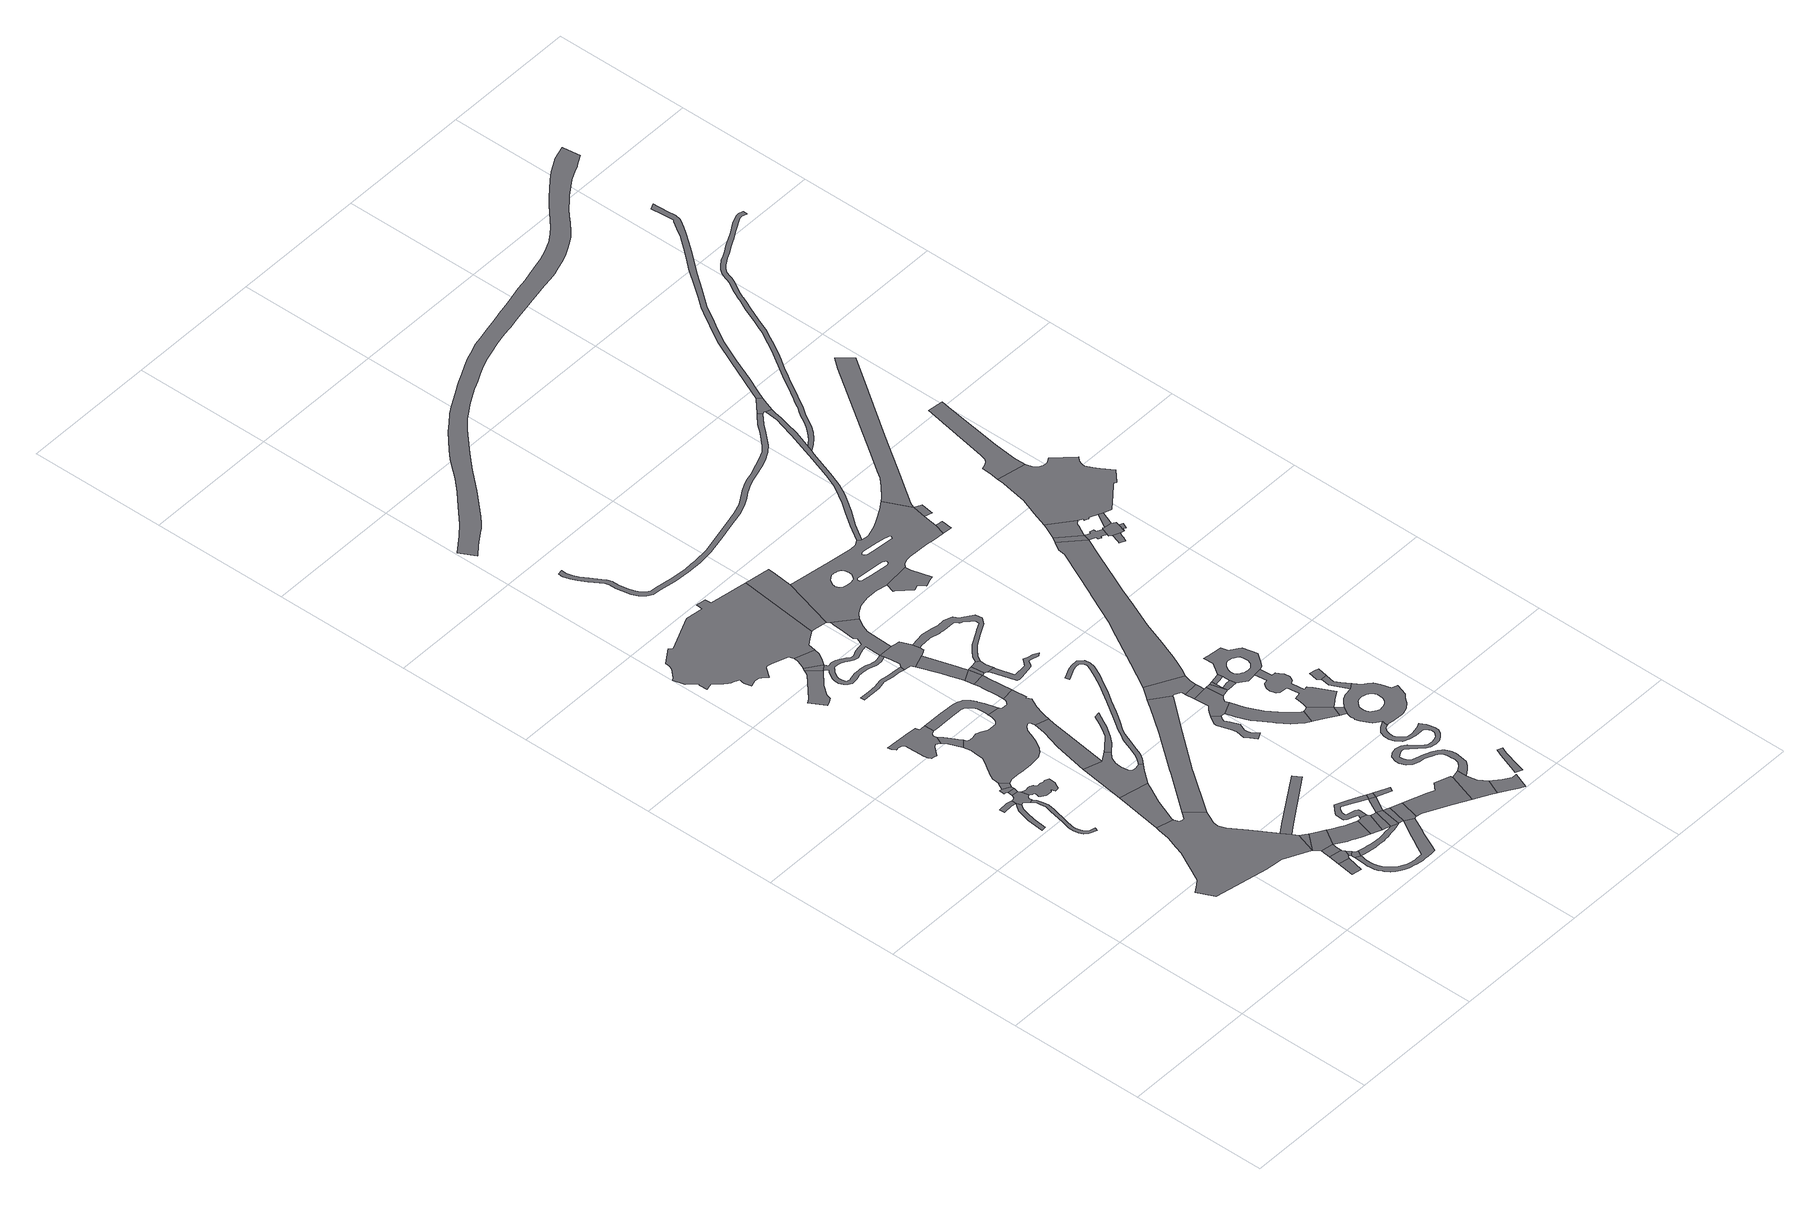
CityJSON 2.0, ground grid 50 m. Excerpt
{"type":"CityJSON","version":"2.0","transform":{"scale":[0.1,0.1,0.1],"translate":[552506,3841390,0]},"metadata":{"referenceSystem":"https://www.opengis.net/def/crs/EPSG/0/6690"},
"CityObjects":{
"road1":{"type":"Road","geometry":[{"type":"MultiSurface","lod":"1","boundaries":[[[0,1,2,3,4,5,6,7,8,9,10]]]}]},
"road2":{"type":"Road","geometry":[{"type":"MultiSurface","lod":"1","boundaries":[[[11,12,13,14,0,15]]]}]},
"road3":{"type":"Road","attributes":{"RoadStructureAttribute.sectionType":"1"},"geometry":[{"type":"MultiSurface","lod":"1","boundaries":[[[16,17,18,19,20,21,22,23,24,25,26,27,28,29,30,31,32,33,34,35,36,37,38,39,40,41]]]}]},
"road4":{"type":"Road","geometry":[{"type":"MultiSurface","lod":"1","boundaries":[[[42,43,44,15,0,10,45,41,40,46,47,48,49,50]]]}]},
"road5":{"type":"Road","attributes":{"RoadStructureAttribute.sectionType":"1"},"geometry":[{"type":"MultiSurface","lod":"1","boundaries":[[[51,42,50,52]]]}]},
"road6":{"type":"Road","geometry":[{"type":"MultiSurface","lod":"1","boundaries":[[[53,54,55,51,52,56,57]]]}]},
"road7":{"type":"Road","attributes":{"RoadStructureAttribute.sectionType":"1"},"geometry":[{"type":"MultiSurface","lod":"1","boundaries":[[[58,59,57,56,60]]]}]},
"road8":{"type":"Road","geometry":[{"type":"MultiSurface","lod":"1","boundaries":[[[61,62,63,64,65,66,67,68,69,70,71,72,73,74,75,76,77,78,79,80,81,82,83,84,85,86,87,88,89]]]}]},
"road9":{"type":"Road","geometry":[{"type":"MultiSurface","lod":"1","boundaries":[[[90,91,92,93,94,95,96,97,98,99,100,101,102,103,104,105,106,107,108,109,110,111,112,113,114,115,116,49,48]]]}]},
"road10":{"type":"Road","geometry":[{"type":"MultiSurface","lod":"1","boundaries":[[[117,118,119,120,121,122,123,124,125,126,127,128,129,130,131,132,133,134,135,136,137,138]]]}]},
"road11":{"type":"Road","geometry":[{"type":"MultiSurface","lod":"1","boundaries":[[[139,140,141,142]]]}]},
"road12":{"type":"Road","attributes":{"RoadStructureAttribute.sectionType":"1"},"geometry":[{"type":"MultiSurface","lod":"1","boundaries":[[[143,61,89,144,145,146,147,148]]]}]},
"road13":{"type":"Road","geometry":[{"type":"MultiSurface","lod":"1","boundaries":[[[149,150,151,134,133,152,153,154,155,156]]]}]},
"road14":{"type":"Road","geometry":[{"type":"MultiSurface","lod":"1","boundaries":[[[157,139,142,158,159,160,161]]]}]},
"road15":{"type":"Road","geometry":[{"type":"MultiSurface","lod":"1","boundaries":[[[162,163,157,161,164,165,166]]]}]},
"road16":{"type":"Road","geometry":[{"type":"MultiSurface","lod":"1","boundaries":[[[74,73,167]]]}]},
"road17":{"type":"Road","geometry":[{"type":"MultiSurface","lod":"1","boundaries":[[[160,159,168,169]]]}]},
"road18":{"type":"Road","geometry":[{"type":"MultiSurface","lod":"1","boundaries":[[[170,171,169,168,172,173,174,175]]]}]},
"road19":{"type":"Road","geometry":[{"type":"MultiSurface","lod":"1","boundaries":[[[176,167,73,162,166,177]]]}]},
"road20":{"type":"Road","attributes":{"RoadStructureAttribute.sectionType":"1"},"geometry":[{"type":"MultiSurface","lod":"1","boundaries":[[[178,179,180,181,182,183,184,185,186,187]]]}]},
"road21":{"type":"Road","geometry":[{"type":"MultiSurface","lod":"1","boundaries":[[[188,189,190,191,143,148,192,193,194,195,196,197,198,199,200,201,202]]]}]},
"road22":{"type":"Road","geometry":[{"type":"MultiSurface","lod":"1","boundaries":[[[203,204,205,206,207,208,209,210,211,212,213,214,215,216,217,218,219,220,221,222,223,224,225,226,227,156,155,228,229,230,231,232,233,234,235,236,58,60,237,238,239,240,241,242,243,244,245,246,247,248,249,250,251,252,253,254,255]]]}]},
"road23":{"type":"Road","attributes":{"RoadStructureAttribute.sectionType":"1"},"geometry":[{"type":"MultiSurface","lod":"1","boundaries":[[[256,257,258,259,177,166,260,261,262,263,264,265,266,267,268]]]}]},
"road24":{"type":"Road","attributes":{"RoadStructureAttribute.sectionType":"1"},"geometry":[{"type":"MultiSurface","lod":"1","boundaries":[[[269,270,271,272,273,274,275,276,277,278,138,137,279,280,281,282,283,284,285,286,287,216,215]]]}]},
"road25":{"type":"Road","geometry":[{"type":"MultiSurface","lod":"1","boundaries":[[[173,288,289,290,291,292,293,294,295,296,297,298,299,300,301,302,303,304,305,306,307,308,309,310,311,312,313,314,315,316,317,318,319,320,321,322,323,324,325,326,327,328,329,330,331,332,333,334,335,336,337,338,339,174]]]}]},
"road26":{"type":"Road","geometry":[{"type":"MultiSurface","lod":"1","boundaries":[[[340,341,342,343,344,345,346,347,348,349,350,351,352,353,354,355,356,357,358,359,360,361,362,363,364,365,366,367,368,369,370,371,372,373,374,375,376,377,378,379,380,381,382,383,384,385]]]}]},
"road27":{"type":"Road","geometry":[{"type":"MultiSurface","lod":"1","boundaries":[[[386,387,388,389,390,391,392,393,394,395,175,174,396,397,398,399,400,401,402,403,404,405,406,407,408,409]]]}]},
"road28":{"type":"Road","attributes":{"RoadStructureAttribute.sectionType":"1"},"geometry":[{"type":"MultiSurface","lod":"1","boundaries":[[[254,410,411,412,190,189,413,414,255]]]}]},
"road29":{"type":"Road","geometry":[{"type":"MultiSurface","lod":"1","boundaries":[[[415,178,187,416]]]}]},
"road30":{"type":"Road","geometry":[{"type":"MultiSurface","lod":"1","boundaries":[[[417,418,419,420,421,422,423,424,425,426,427,428,429,430,431,432]]]}]},
"road31":{"type":"Road","attributes":{"RoadStructureAttribute.sectionType":"1"},"geometry":[{"type":"MultiSurface","lod":"1","boundaries":[[[380,433,434,435,436,415,416,437,438,439,381]]]}]},
"road32":{"type":"Road","geometry":[{"type":"MultiSurface","lod":"1","boundaries":[[[440,441,442,443,76,75]]]}]},
"road33":{"type":"Road","geometry":[{"type":"MultiSurface","lod":"1","boundaries":[[[444,445,446,268,267,447,448,449,450]]]}]},
"road34":{"type":"Road","attributes":{"RoadStructureAttribute.sectionType":"1"},"geometry":[{"type":"MultiSurface","lod":"1","boundaries":[[[451,449,448,452,409,453]]]}]},
"road35":{"type":"Road","geometry":[{"type":"MultiSurface","lod":"1","boundaries":[[[454,455,456,457,458,459,460,461,462,463,188,202]]]}]},
"road36":{"type":"Road","geometry":[{"type":"MultiSurface","lod":"1","boundaries":[[[453,409,408,464]]]}]},
"road37":{"type":"Road","attributes":{"RoadStructureAttribute.sectionType":"1"},"geometry":[{"type":"MultiSurface","lod":"1","boundaries":[[[465,466,467,468,469,470,85,84,471,472,473,474,475]]]}]},
"road38":{"type":"Road","geometry":[{"type":"MultiSurface","lod":"1","boundaries":[[[476,477,478,479,480,481,482,483,484,485,486,487,444,450,488,489,490,491,492,493,494,495,496,497,498,499,500,501,502,503,504]]]}]},
"road39":{"type":"Road","attributes":{"RoadStructureAttribute.sectionType":"1"},"geometry":[{"type":"MultiSurface","lod":"1","boundaries":[[[464,408,505,506,316,507]]]}]},
"road40":{"type":"Road","attributes":{"RoadStructureAttribute.sectionType":"1"},"geometry":[{"type":"MultiSurface","lod":"1","boundaries":[[[508,509,510,511,512,513,514,515,516,517,518,519,520,521,522,523,524,525,526,527,528,416,187,529,530,531,532,533,534,535,536,537,538,539,540,541,542,543,544,545,546,547,548,549,550,551,552],[553,554,555,556,557,558,559,560,561,562,563,564,565,566,567,568,569,570,571,572,573,574,575,576,577,578,579,580,581,582,583,584,552]]]}]},
"road41":{"type":"Road","geometry":[{"type":"MultiSurface","lod":"1","boundaries":[[[503,585,453,464,586]]]}]},
"road42":{"type":"Road","geometry":[{"type":"MultiSurface","lod":"1","boundaries":[[[507,316,315,587,588]]]}]},
"road43":{"type":"Road","geometry":[{"type":"MultiSurface","lod":"1","boundaries":[[[589,590,591,592,593,594,595,210,209]]]}]},
"road44":{"type":"Road","attributes":{"RoadStructureAttribute.sectionType":"1"},"geometry":[{"type":"MultiSurface","lod":"1","boundaries":[[[596,597,598,599,600,601,602,603,604]]]}]},
"road45":{"type":"Road","geometry":[{"type":"MultiSurface","lod":"1","boundaries":[[[604,603,592,591]]]}]},
"road46":{"type":"Road","geometry":[{"type":"MultiSurface","lod":"1","boundaries":[[[504,503,586,605]]]}]},
"road47":{"type":"Road","geometry":[{"type":"MultiSurface","lod":"1","boundaries":[[[552,551,606,607,432,431,608,599,598,609,610,611,612,613,614,615,508]]]}]},
"road48":{"type":"Road","attributes":{"RoadStructureAttribute.sectionType":"1"},"geometry":[{"type":"MultiSurface","lod":"1","boundaries":[[[616,604,591,617]]]}]},
"road49":{"type":"Road","attributes":{"RoadStructureAttribute.sectionType":"1"},"geometry":[{"type":"MultiSurface","lod":"1","boundaries":[[[618,619,620,621,622,623,624,625,626,627,628,629,630,631,632,633,634,635,636,637,638,639,640,641,642,643,644,645,646,647,648,649,650,651,652,653,654,655,656,657,195,194]]]}]},
"road50":{"type":"Road","geometry":[{"type":"MultiSurface","lod":"1","boundaries":[[[658,659,660,605,586]]]}]},
"road51":{"type":"Road","geometry":[{"type":"MultiSurface","lod":"1","boundaries":[[[661,616,617,662,663,664,665]]]}]},
"road52":{"type":"Road","geometry":[{"type":"MultiSurface","lod":"1","boundaries":[[[666,667,668,669,670,588,587,671,672,673,674]]]}]},
"road53":{"type":"Road","geometry":[{"type":"MultiSurface","lod":"1","boundaries":[[[675,676,385,384,677,678,679]]]}]},
"road54":{"type":"Road","attributes":{"RoadStructureAttribute.sectionType":"1"},"geometry":[{"type":"MultiSurface","lod":"1","boundaries":[[[662,680,681,682,683,684,685,686,687,688,689,690,691,692,693,694,695,663]]]}]},
"road55":{"type":"Road","geometry":[{"type":"MultiSurface","lod":"1","boundaries":[[[696,697,698,699,700,701,702,703,704,705,706,707,708,709,710,711,712,713]]]}]},
"road56":{"type":"Road","geometry":[{"type":"MultiSurface","lod":"1","boundaries":[[[714,715,716,717,718,719,720,721,722,723,724,725,726,727,728,729,730,612,611,731,732,733,734,735,736,737,738,739,740,741,742,743,744,745,746,747,748,749,750,751,661,665]]]}]},
"road57":{"type":"Road","attributes":{"RoadStructureAttribute.sectionType":"1"},"geometry":[{"type":"MultiSurface","lod":"1","boundaries":[[[752,674,673,753,754,755,756,757]]]}]},
"road58":{"type":"Road","geometry":[{"type":"MultiSurface","lod":"1","boundaries":[[[758,759,760,761,762,763,696,713,764,765,766,767,768]]]}]},
"road59":{"type":"Road","geometry":[{"type":"MultiSurface","lod":"1","boundaries":[[[769,770,465,475,771,772,773,774,775,776,777]]]}]},
"road60":{"type":"Road","attributes":{"RoadStructureAttribute.sectionType":"1"},"geometry":[{"type":"MultiSurface","lod":"1","boundaries":[[[778,779,780,781,782,783,765,764,784,785,786,787,788,789,790,791,792]]]}]},
"road61":{"type":"Road","attributes":{"RoadStructureAttribute.sectionType":"1"},"geometry":[{"type":"MultiSurface","lod":"1","boundaries":[[[793,794,775,774,760,759]]]}]},
"road62":{"type":"Road","attributes":{"RoadStructureAttribute.sectionType":"1"},"geometry":[{"type":"MultiSurface","lod":"1","boundaries":[[[795,796,755,754,797,798,799,800]]]}]},
"road63":{"type":"Road","geometry":[{"type":"MultiSurface","lod":"1","boundaries":[[[801,758,768,802]]]}]},
"road64":{"type":"Road","attributes":{"RoadStructureAttribute.sectionType":"1"},"geometry":[{"type":"MultiSurface","lod":"1","boundaries":[[[803,804,805,806,807,808,809,810,811,812,813,814,815,816,817,818,819,820,821,822,823,824,825,826,827,828,829,830,831,832,833,834,835,836,837,838,839,840,841,842,843,844,845,752,757,846,847,848,849,850,851,852,853,854,855,856,857,858,859,860,861,862,863,864,865,866,867,868,869,870,871,872,873,874,875,876,877,878,879,880,881,882,883,884,885,886,887,888,889,890]]]}]},
"road65":{"type":"Road","attributes":{"RoadStructureAttribute.sectionType":"1"},"geometry":[{"type":"MultiSurface","lod":"1","boundaries":[[[891,801,802,892,893]]]}]},
"road66":{"type":"Road","geometry":[{"type":"MultiSurface","lod":"1","boundaries":[[[894,895,792,791,896,897,898,899]]]}]},
"road67":{"type":"Road","geometry":[{"type":"MultiSurface","lod":"1","boundaries":[[[900,901,902,892,802,903,904,905]]]}]},
"road68":{"type":"Road","geometry":[{"type":"MultiSurface","lod":"1","boundaries":[[[906,907,891,893,908,909,910]]]}]},
"road69":{"type":"Road","geometry":[{"type":"MultiSurface","lod":"1","boundaries":[[[911,912,913,914,915,916,917,918,919,920]]]}]},
"road70":{"type":"Road","geometry":[{"type":"MultiSurface","lod":"1","boundaries":[[[899,898,921,922]]]}]},
"road71":{"type":"Road","geometry":[{"type":"MultiSurface","lod":"1","boundaries":[[[923,924,925,926,927,928,929,930]]]}]},
"road72":{"type":"Road","geometry":[{"type":"MultiSurface","lod":"1","boundaries":[[[931,932,933,934,935,936,937,938,939,940,941,942,943,944,945,946,947,948,949,950,951,952,953,954,955,956,957,958,959,960,961,962,963,964,965,966,967,968,969,970,971,972,973,974,975,976,977,978,979,980,981,982,983,984,985,986,987,988,989,990,991,992,993,994,995,996,997,998,999,1000,1001,1002,1003,1004,1005,1006]]]}]},
"road73":{"type":"Road","geometry":[{"type":"MultiSurface","lod":"1","boundaries":[[[1007,1008,1009,1010,1011,1012,1013,1014,1015,1016,1017,1018,679,678,513,512,1019,1020,1021,1022,920,919,1023,1024,1025,1026,1027,1028,1029,1030,1031],[1032,1033,1034,1035,1036,1037,1038,1039,1040,1041,1042,1043,1044,1045,1046,1047],[1048,1049,1050,1051,1052,1053,1054,1055,1056,1057,1058,1059,1060,1061,1062,1063],[1064,1065,1066,1067,1068,1069,1070,1071,1072,1073,1074,1075,1076,1077,1078,1079,1080,1081,1082,1083,1084]]]}]},
"road74":{"type":"Road","attributes":{"RoadStructureAttribute.sectionType":"1"},"geometry":[{"type":"MultiSurface","lod":"1","boundaries":[[[1085,1086,1087,1088,1089,1090,1091,1092,1093,1094,1095,1096,1097,1098,1099,1100,1101,1102,1103,1104,1105,1106,1107,1108,1109,1110,1111,1112,1113,1114,1115,1116,894,899]]]}]},
"road75":{"type":"Road","attributes":{"RoadStructureAttribute.sectionType":"1"},"geometry":[{"type":"MultiSurface","lod":"1","boundaries":[[[1117,1118,1119,1120,1121,1122,1123,1124,1125,1126,1127,906,910,1128,900,905,1129,1130,1102,1101],[1131,1132,1133,1134,1135,1136,1137,1138,1139,1140,1141,1142,1143,1144,1145,1146,1147,1148,1149,1150,1151,1152,1153,1154]]]}]},
"road76":{"type":"Road","attributes":{"RoadStructureAttribute.sectionType":"1"},"geometry":[{"type":"MultiSurface","lod":"1","boundaries":[[[1155,1156,1157,1158,1159,1160,1161,1162,1163,1164,1165,922,921,1166,1167,1168,1169,1170,1171,1172,803,890,1173,1174,1175,1176,1177,1178,1179,1180,1181,1182,1183],[1184,1185,1186,1187,1188,1189,1190,1191,1192,1193,1194,1195,1196,1197,1198,1199,1200,1201,1202,1203,1204,1205,1206,1207,1208,1209,1210,1211,1212,1213,1214,1215]]]}]},
"road77":{"type":"Road","attributes":{"RoadStructureAttribute.sectionType":"1"},"geometry":[{"type":"MultiSurface","lod":"1","boundaries":[[[1216,1217,1218,1219,1220,1221,1162,1161]]]}]},
"road78":{"type":"Road","attributes":{"RoadStructureAttribute.sectionType":"1"},"geometry":[{"type":"MultiSurface","lod":"1","boundaries":[[[1222,1223,1224,1225,1226,1227,1228,1229,1230,1231,769,777,1232,1233,1234,1235,1236,1237,1238,1239,1240,1241,1242]]]}]},
"road79":{"type":"Road","geometry":[{"type":"MultiSurface","lod":"1","boundaries":[[[1243,1244,1219,1218,1245,1246]]]}]},
"road80":{"type":"Road","attributes":{"RoadStructureAttribute.sectionType":"1"},"geometry":[{"type":"MultiSurface","lod":"1","boundaries":[[[1247,1248,1030,1029]]]}]},
"road81":{"type":"Road","geometry":[{"type":"MultiSurface","lod":"1","boundaries":[[[1249,1250,1007,1031]]]}]},
"road82":{"type":"Road","geometry":[{"type":"MultiSurface","lod":"1","boundaries":[[[1251,1252,1253,1254,1255,1256,1257,1258,1259,1260,1261,1262,1263,1015,1014,1264,1265,1266,1267,1268,1269,1270,1271,1272,1273,1274,1275,1276,1277]]]}]},
"road83":{"type":"Road","geometry":[{"type":"MultiSurface","lod":"1","boundaries":[[[1278,1222,1242,1279]]]}]},
"road84":{"type":"Road","attributes":{"RoadStructureAttribute.sectionType":"1"},"geometry":[{"type":"MultiSurface","lod":"1","boundaries":[[[1280,1281,1278,1279,1282,1283,1284,1285]]]}]},
"road85":{"type":"Road","geometry":[{"type":"MultiSurface","lod":"1","boundaries":[[[1286,1287,1288,1289,1279,1242,1290,1291,1292,1293,1294,1295]]]}]},
"road86":{"type":"Road","geometry":[{"type":"MultiSurface","lod":"1","boundaries":[[[1296,1297,1298,1299,1300,1301,1302]]]}]},
"road87":{"type":"Road","attributes":{"RoadStructureAttribute.sectionType":"1"},"geometry":[{"type":"MultiSurface","lod":"1","boundaries":[[[1303,1304,1305,1306,1307,1308,1309,1310,1311,1312,1313,1314,1315,1316,1317,1318,1319,1320,1321,1322,1323,1324,1325,1326,1327,1328,1329,1330,1331,1332,1333,1334,1335,1336,1337,1338,1339,1340,1341,1342,1343,1344,1345,1346,1347,1348,1349,1350,1351,1352,1353,1354,1355,1356,1357,1358,1359,1360,1361,1362,1363,1364,1365,1366,1367,1368,1369,1370,1371,1372,1373,1374,1375,1376,1377,1378,1379,1380,1381,1382,1383,1384,1385,1386,1387,1388,1389,1390,1391,1392,1393,1394,1395,1396,1397,1398,1399,1400,1401,1402,1403,1404,1405,1406,1407,1408,1409,1410,1411,1412,1413,1414]]]}]},
"road88":{"type":"Road","geometry":[{"type":"MultiSurface","lod":"1","boundaries":[[[1415,1416,1295,1294,1417,1296,1302,1418,1419,1420,1421,1422]]]}]},
"road89":{"type":"Road","geometry":[{"type":"MultiSurface","lod":"1","boundaries":[[[1423,1424,1425,1419,1418]]]}]},
"road90":{"type":"Road","geometry":[{"type":"MultiSurface","lod":"1","boundaries":[[[1426,1427,1422,1421,1428,1429]]]}]},
"road91":{"type":"Road","geometry":[{"type":"MultiSurface","lod":"1","boundaries":[[[1430,1431,1006,1005,1432,1251,1277,1433,1434]]]}]},
"road92":{"type":"Road","attributes":{"RoadStructureAttribute.sectionType":"1"},"geometry":[{"type":"MultiSurface","lod":"1","boundaries":[[[1435,1436,1437,1438,1439,1440,1441,1442,1008,1007,1443,1444,1445,1446,1447,1448]]]}]},
"road93":{"type":"Road","geometry":[{"type":"MultiSurface","lod":"1","boundaries":[[[1449,1450,1451,1452,1453,1280,1285,1454,1455,1456,1457,1458,1426,1429,1459,1460,1461,1462,1463,1464,1465,1466,1467,1468,1469,1470,1471,1472,1473,1474,1475,1476]]]}]},
"road94":{"type":"Road","attributes":{"RoadStructureAttribute.sectionType":"1"},"geometry":[{"type":"MultiSurface","lod":"1","boundaries":[[[1477,1478,1479,1480,1481,1482,1483,1449,1476,1484,1485,1486,1487,1488]]]}]},
"road95":{"type":"Road","geometry":[{"type":"MultiSurface","lod":"1","boundaries":[[[1489,1490,1491,1492,1493,1494,1495,1496,1497,1498,1499,1500,1501,1502,1503,1504,1505,1506,1507,1508,1509,1510,1511,1512,1513,1514,1515,1516,1517,1518,1519,1520,1521,1522,1523,1524,1525,1526,1527,1528,1529,1530,1531,1532,1533,1534,1535,1536,1537,1538,1539,1540,1541,1272,1542,1543,1544,1545,1546,1547,1548,1549,1550,1551,1552,1553,1554,1555,1556,1557,1558,1559,1560,1561,1562,1563,1564,1565,1566,1567,1568,1569,1570,1571,1572,1573,1574,1575,1576,1577,1578,1579,1580,1581,1582,1583,1584,1585,1586,1587,1588,1589,1590,1591,1592,1593,1594,1595,1596,1597]]]}]},
"road96":{"type":"Road","geometry":[{"type":"MultiSurface","lod":"1","boundaries":[[[1598,1599,1600,1601,1602,1603,1604,1605,1606,1607,1608,1609,1610,1611,1612,1613,1614,1615,1616,1617,1618,1619,1620,1621,1622,1623,1624,1625,1626,1627,1628,1629,1630,1631,1632,1633,1634,1635,1636,1637,1638,1639,1640,1641,1642,1643,1644,1430,1434]]]}]}
},
"vertices":[
[271,1156,0],[261,1143,0],[251,1128,0],[244,1103,0],[236,1076,0],[230,1015,0],[247,1016,0],[252,1068,0],[259,1098,0],[266,1123,0],[278,1138,0],
[253,1178,0],[215,1175,0],[216,1155,0],[253,1158,0],[270,1173,0],
[314,1111,0],[316,1096,0],[319,1074,0],[314,1051,0],[300,991,0],[293,959,0],[293,939,0],[295,921,0],[301,906,0],[313,896,0],[323,891,0],[341,884,0],[346,897,0],[328,901,0],[321,906,0],[313,914,0],[308,926,0],[305,941,0],[305,956,0],[312,989,0],[327,1049,0],[331,1074,0],[329,1096,0],[324,1116,0],[316,1129,0],[303,1124,0],
[290,1189,0],[285,1176,0],[275,1173,0],[286,1141,0],[313,1141,0],[318,1146,0],[326,1149,0],[320,1179,0],[315,1186,0],
[293,1206,0],[318,1204,0],
[280,1231,0],[280,1213,0],[288,1211,0],[318,1216,0],[290,1231,0],
[305,1259,0],[297,1244,0],[327,1229,0],
[470,751,0],[467,738,0],[458,695,0],[442,650,0],[433,620,0],[372,502,0],[354,489,0],[325,470,0],[353,409,0],[551,370,0],[570,368,0],[614,364,0],[706,318,0],[731,395,0],[719,414,0],[700,444,0],[693,455,0],[647,530,0],[609,589,0],[601,614,0],[603,632,0],[603,634,0],[611,652,0],[625,679,0],[575,737,0],[557,714,0],[547,714,0],[537,718,0],[530,736,0],
[336,1144,0],[341,1142,0],[343,1134,0],[341,1124,0],[346,1117,0],[359,1109,0],[369,1107,0],[381,1107,0],[389,1115,0],[391,1105,0],[394,1100,0],[401,1100,0],[409,1102,0],[414,1112,0],[421,1127,0],[423,1140,0],[421,1150,0],[408,1157,0],[401,1155,0],[388,1157,0],[378,1157,0],[371,1162,0],[368,1169,0],[358,1174,0],[350,1174,0],[338,1171,0],[330,1174,0],
[331,1601,0],[326,1616,0],[300,1618,0],[204,1623,0],[206,1608,0],[214,1595,0],[224,1598,0],[236,1595,0],[246,1588,0],[247,1511,0],[250,1498,0],[257,1488,0],[265,1486,0],[275,1483,0],[302,1516,0],[312,1521,0],[327,1511,0],[339,1539,0],[337,1551,0],[342,1559,0],[354,1564,0],[355,1601,0],
[713,216,0],[704,152,0],[739,146,0],[753,207,0],
[500,928,0],[532,746,0],[542,771,0],[564,824,0],[596,887,0],[606,904,0],
[379,1475,0],[370,1492,0],[352,1524,0],[335,1499,0],[348,1472,0],[352,1460,0],[358,1447,0],[383,1467,0],
[719,258,0],[758,215,0],[763,217,0],[771,238,0],[765,251,0],
[724,295,0],[722,283,0],[765,259,0],[765,267,0],[769,288,0],
[756,376,0],
[767,212,0],[782,222,0],
[794,209,0],[788,214,0],[768,205,0],[768,198,0],[786,188,0],[798,208,0],
[783,359,0],[805,345,0],
[302,2046,0],[292,2028,0],[213,1953,0],[198,1945,0],[228,1890,0],[241,1895,0],[258,1905,0],[263,1923,0],[290,1958,0],[340,2004,0],
[627,1100,0],[591,1077,0],[524,1098,0],[522,1088,0],[638,945,0],[644,951,0],[662,972,0],[652,982,0],[635,977,0],[620,979,0],[612,992,0],[607,1017,0],[612,1042,0],[621,1064,0],[639,1082,0],
[634,1352,0],[638,1365,0],[646,1392,0],[663,1427,0],[655,1445,0],[660,1446,0],[655,1500,0],[607,1494,0],[605,1482,0],[595,1469,0],[582,1469,0],[570,1471,0],[565,1479,0],[521,1484,0],[520,1468,0],[515,1453,0],[513,1446,0],[503,1438,0],[470,1438,0],[458,1443,0],[448,1450,0],[430,1457,0],[413,1452,0],[398,1452,0],[388,1457,0],[363,1419,0],[361,1387,0],[359,1367,0],[352,1355,0],[349,1349,0],[336,1329,0],[324,1311,0],[319,1304,0],[309,1284,0],[345,1237,0],[372,1237,0],[391,1236,0],[432,1235,0],[455,1238,0],[475,1240,0],[495,1251,0],[507,1263,0],[517,1278,0],[519,1283,0],[527,1298,0],[539,1323,0],[544,1343,0],[556,1356,0],[566,1364,0],[574,1364,0],[579,1356,0],[581,1344,0],[629,1330,0],
[892,302,0],[861,314,0],[848,321,0],[819,336,0],[775,284,0],[789,274,0],[810,262,0],[821,257,0],[832,251,0],[833,250,0],[854,240,0],[882,229,0],[900,299,0],
[562,1491,0],[552,1526,0],[544,1548,0],[544,1550,0],[536,1568,0],[519,1586,0],[515,1587,0],[504,1593,0],[486,1598,0],[429,1599,0],[368,1564,0],[433,1563,0],[484,1563,0],[490,1561,0],[492,1560,0],[512,1543,0],[514,1538,0],[519,1526,0],[522,1496,0],
[767,179,0],[766,162,0],[765,143,0],[766,127,0],[768,115,0],[771,104,0],[777,91,0],[780,87,0],[783,81,0],[791,71,0],[803,59,0],[816,51,0],[828,44,0],[842,39,0],[852,35,0],[855,35,0],[871,31,0],[885,29,0],[896,28,0],[906,28,0],[922,27,0],[937,28,0],[948,29,0],[954,30,0],[963,48,0],[989,102,0],[997,118,0],[1023,171,0],[993,191,0],[976,161,0],[962,136,0],[948,111,0],[930,78,0],[914,49,0],[892,49,0],[881,48,0],[863,51,0],[857,53,0],[848,56,0],[836,62,0],[826,68,0],[814,77,0],[803,89,0],[794,102,0],[789,114,0],[787,120,0],[785,124,0],[783,135,0],[782,146,0],[782,156,0],[784,170,0],[786,183,0],
[348,2469,0],[347,2491,0],[312,2496,0],[308,2471,0],[245,2480,0],[111,2421,0],[102,2434,0],[46,2396,0],[46,2381,0],[41,2366,0],[31,2356,0],[11,2335,0],[2,2330,0],[14,2288,0],[34,2267,0],[42,2258,0],[41,2254,0],[40,2251,0],[40,2221,0],[55,2225,0],[68,2229,0],[93,2199,0],[105,2190,0],[113,2184,0],[118,2182,0],[141,2172,0],[138,2162,0],[136,2152,0],[144,2127,0],[166,2135,0],[176,2133,0],[183,2132,0],[190,2127,0],[199,2120,0],[207,2110,0],[231,2140,0],[236,2148,0],[243,2150,0],[261,2145,0],[318,2126,0],[324,2109,0],[394,2084,0],[399,2114,0],[431,2134,0],[453,2147,0],[486,2446,0],
[938,203,0],[920,201,0],[902,198,0],[886,197,0],[869,197,0],[849,199,0],[832,202,0],[830,202,0],[816,204,0],[805,206,0],[801,185,0],[815,182,0],[832,180,0],[845,178,0],[850,178,0],[865,178,0],[885,178,0],[895,179,0],[907,180,0],[926,183,0],[943,186,0],[959,190,0],[974,194,0],[947,204,0],
[572,1299,0],[562,1264,0],[550,1224,0],[615,1241,0],[624,1304,0],
[307,2056,0],[360,2019,0],
[489,1833,0],[459,1835,0],[424,1840,0],[400,1836,0],[391,1834,0],[359,1834,0],[321,1834,0],[322,1819,0],[359,1819,0],[392,1819,0],[402,1821,0],[424,1825,0],[459,1820,0],[487,1818,0],[507,1815,0],[509,1831,0],
[322,2093,0],[321,2089,0],[317,2077,0],[312,2066,0],[377,2042,0],[389,2062,0],[391,2068,0],
[757,440,0],[940,559,0],[922,587,0],[737,469,0],
[916,302,0],[912,297,0],[904,297,0],[909,219,0],[919,215,0],[944,285,0],[939,295,0],
[957,280,0],[933,210,0],[967,280,0],
[671,1107,0],[693,1133,0],[720,1173,0],[730,1191,0],[750,1228,0],[730,1225,0],[715,1197,0],[705,1178,0],[683,1145,0],[641,1110,0],
[987,271,0],
[893,1152,0],[876,1128,0],[873,1124,0],[802,1026,0],[697,892,0],[686,878,0],[739,835,0],[742,840,0],[852,974,0],[951,1095,0],[959,1105,0],
[990,364,0],[951,382,0],[908,402,0],[891,385,0],[876,367,0],[874,342,0],[876,334,0],[884,327,0],[906,320,0],[919,315,0],[920,313,0],[921,312,0],[939,306,0],[939,308,0],[941,325,0],[940,328,0],[939,330,0],[931,335,0],[914,340,0],[901,342,0],[899,342,0],[896,347,0],[898,362,0],[906,375,0],[913,382,0],[950,363,0],[973,351,0],[999,338,0],[1007,356,0],
[980,194,0],[987,193,0],[1010,262,0],
[561,1914,0],[561,1929,0],[565,2016,0],[574,2041,0],[591,2071,0],[521,2128,0],[519,2108,0],[517,2084,0],[512,2028,0],[520,2016,0],[509,1993,0],[507,1990,0],[487,1988,0],[470,1983,0],[452,1975,0],[442,1977,0],[430,1987,0],[412,1997,0],[400,2004,0],[385,2007,0],[367,2004,0],[355,1991,0],[347,1984,0],[338,1971,0],[330,1959,0],[328,1946,0],[328,1939,0],[328,1929,0],[333,1914,0],[343,1904,0],[356,1896,0],[363,1897,0],[378,1899,0],[392,1903,0],[396,1904,0],[411,1905,0],[421,1905,0],[436,1902,0],[453,1897,0],[466,1893,0],[476,1893,0],[487,1893,0],[488,1893,0],[511,1901,0],[506,1915,0],[486,1910,0],[476,1910,0],[471,1910,0],[458,1912,0],[444,1918,0],[441,1920,0],[420,1922,0],[411,1922,0],[393,1922,0],[390,1921,0],[373,1917,0],[363,1914,0],[361,1914,0],[353,1916,0],[348,1921,0],[345,1931,0],[345,1943,0],[348,1951,0],[353,1961,0],[360,1972,0],[367,1978,0],[372,1984,0],[380,1987,0],[397,1984,0],[404,1982,0],[415,1977,0],[428,1967,0],[440,1960,0],[455,1957,0],[473,1965,0],[493,1970,0],[507,1973,0],
[994,331,0],[1019,326,0],
[1035,174,0],[1053,247,0],
[647,1592,0],[646,1602,0],[646,1614,0],[598,1607,0],[601,1587,0],[602,1574,0],[607,1522,0],
[629,1686,0],[624,1702,0],[589,1814,0],[539,1796,0],[568,1716,0],[578,1686,0],[586,1662,0],[593,1641,0],[636,1664,0],
[1028,346,0],
[514,1877,0],[519,1841,0],[534,1811,0],[606,1822,0],[614,1827,0],[614,1842,0],[608,1869,0],[607,1874,0],[593,1909,0],[576,1911,0],
[652,1666,0],[658,1617,0],
[680,990,0],[692,1010,0],[702,1035,0],[721,1083,0],[731,1105,0],[743,1126,0],[761,1151,0],[776,1171,0],[790,1191,0],[818,1235,0],[842,1271,0],[859,1299,0],[884,1339,0],[901,1377,0],[906,1397,0],[903,1417,0],[885,1434,0],[863,1434,0],[845,1431,0],[803,1411,0],[808,1396,0],[850,1417,0],[865,1419,0],[880,1419,0],[888,1409,0],[891,1397,0],[886,1382,0],[869,1347,0],[847,1307,0],[829,1279,0],[806,1244,0],[778,1201,0],[761,1177,0],[748,1158,0],[731,1133,0],[719,1110,0],[706,1090,0],[687,1040,0],[677,1015,0],[667,1000,0],
[1074,306,0],[1081,321,0],[1073,325,0],
[678,1670,0],[669,1612,0],[695,1611,0],[688,1640,0],[691,1662,0],
[1242,211,0],[1185,230,0],[1162,207,0],[1138,216,0],[1070,241,0],[1055,169,0],[1151,122,0],[1206,93,0],[1242,203,0],
[577,2403,0],[580,2431,0],[464,2146,0],[513,2140,0],[569,2334,0],
[672,1602,0],[697,1517,0],[707,1515,0],[717,1515,0],[772,1526,0],[779,1531,0],[789,1548,0],[799,1546,0],[827,1539,0],[837,1546,0],[819,1556,0],[799,1561,0],[784,1566,0],[764,1543,0],[714,1538,0],[696,1605,0],
[965,955,0],[958,945,0],[945,923,0],[945,913,0],[961,863,0],[964,845,0],[959,815,0],[964,808,0],[982,775,0],[1007,788,0],[989,813,0],[986,823,0],[986,835,0],[996,861,0],[983,893,0],[975,910,0],[980,923,0],[988,931,0],
[703,1683,0],[708,1687,0],[718,1698,0],[737,1715,0],[782,1741,0],[819,1759,0],[824,1761,0],[843,1785,0],[840,1810,0],[797,1840,0],[787,1856,0],[758,1868,0],[728,1865,0],[713,1870,0],[706,1872,0],[666,1877,0],[610,1869,0],[624,1847,0],[629,1847,0],[644,1847,0],[669,1847,0],[704,1840,0],[706,1840,0],[726,1838,0],[764,1838,0],[771,1836,0],[779,1823,0],[781,1821,0],[794,1816,0],[807,1803,0],[819,1791,0],[819,1776,0],[791,1762,0],[775,1753,0],[730,1728,0],[708,1710,0],[690,1692,0],[687,1687,0],
[1275,211,0],[1261,63,0],[1279,52,0],[1303,109,0],[1281,139,0],[1275,176,0],
[1055,1050,0],[1047,1049,0],[992,1043,0],[997,991,0],[982,978,0],[972,965,0],[1003,931,0],[1049,952,0],[1045,966,0],[1052,979,0],[1060,986,0],
[928,1200,0],[907,1171,0],[966,1105,0],[989,1093,0],[989,1085,0],[989,1079,0],[1044,1084,0],[1046,1109,0],[1053,1134,0],
[1157,757,0],[1127,792,0],[1102,827,0],[1094,839,0],[1066,899,0],[1065,900,0],[1013,893,0],[1031,848,0],[1042,831,0],[1069,789,0],[1074,781,0],[1100,744,0],[1132,712,0],[1151,701,0],[1169,750,0],
[1046,1054,0],[1045,1072,0],
[1364,62,0],[1336,79,0],[1316,30,0],[1337,17,0],[1358,4,0],[1381,62,0],
[1073,1052,0],[1090,992,0],
[1294,534,0],[1282,528,0],[1269,521,0],[1252,506,0],[1245,486,0],[1245,466,0],[1252,448,0],[1265,428,0],[1288,419,0],[1313,414,0],[1328,414,0],[1350,414,0],[1355,409,0],[1363,392,0],[1363,382,0],[1358,374,0],[1348,364,0],[1336,359,0],[1323,356,0],[1308,359,0],[1298,366,0],[1283,381,0],[1263,406,0],[1248,418,0],[1225,423,0],[1205,418,0],[1190,408,0],[1183,385,0],[1183,372,0],[1191,350,0],[1206,335,0],[1229,328,0],[1251,326,0],[1281,313,0],[1285,311,0],[1299,301,0],[1304,291,0],[1307,281,0],[1307,274,0],[1307,266,0],[1309,251,0],[1305,234,0],[1292,221,0],[1298,191,0],[1312,204,0],[1325,219,0],[1329,244,0],[1332,266,0],[1330,282,0],[1329,289,0],[1321,304,0],[1316,309,0],[1306,319,0],[1286,329,0],[1256,341,0],[1233,348,0],[1218,353,0],[1211,363,0],[1206,378,0],[1206,390,0],[1218,398,0],[1230,403,0],[1243,401,0],[1253,391,0],[1271,371,0],[1291,354,0],[1303,346,0],[1324,341,0],[1341,344,0],[1356,352,0],[1371,364,0],[1378,377,0],[1378,379,0],[1378,394,0],[1373,417,0],[1371,422,0],[1360,444,0],[1348,437,0],[1328,431,0],[1313,429,0],[1293,431,0],[1280,441,0],[1270,453,0],[1265,468,0],[1265,483,0],[1269,496,0],[1279,508,0],[1289,511,0],
[1086,1054,0],[1087,1011,0],[1087,1036,0],
[1189,755,0],[1177,750,0],[1163,695,0],[1195,675,0],[1229,654,0],[1245,691,0],
[1127,1017,0],[1110,1015,0],[1103,1014,0],[1095,992,0],[1114,993,0],[1132,994,0],
[1124,1062,0],[1103,1057,0],[1093,1038,0],[1105,1040,0],[1127,1044,0],
[756,2073,0],[759,2071,0],[804,2026,0],[824,2034,0],[842,2011,0],[866,2019,0],[884,2024,0],[864,2096,0],[863,2116,0],[766,2106,0],
[1251,641,0],[1265,666,0],
[1416,87,0],[1435,150,0],[1445,173,0],[1428,180,0],[1418,157,0],[1396,95,0],[1386,70,0],[1409,60,0],
[1088,2914,0],[1058,2886,0],[1034,2856,0],[994,2813,0],[972,2795,0],[942,2780,0],[912,2769,0],[875,2756,0],[845,2749,0],[820,2738,0],[804,2729,0],[797,2726,0],[770,2708,0],[745,2693,0],[705,2680,0],[641,2664,0],[588,2651,0],[518,2635,0],[461,2630,0],[442,2630,0],[411,2629,0],[348,2634,0],[291,2643,0],[268,2645,0],[253,2655,0],[241,2668,0],[233,2688,0],[229,2706,0],[222,2737,0],[222,2765,0],[217,2782,0],[207,2797,0],[187,2830,0],[171,2857,0],[161,2877,0],[156,2897,0],[158,2917,0],[140,2914,0],[139,2902,0],[138,2894,0],[146,2872,0],[156,2849,0],[172,2819,0],[192,2790,0],[200,2775,0],[205,2760,0],[205,2735,0],[209,2713,0],[215,2682,0],[226,2660,0],[241,2640,0],[261,2628,0],[289,2626,0],[349,2616,0],[409,2612,0],[464,2612,0],[485,2614,0],[521,2618,0],[591,2634,0],[646,2647,0],[711,2662,0],[750,2678,0],[780,2693,0],[803,2708,0],[808,2711,0],[827,2721,0],[850,2731,0],[880,2739,0],[920,2752,0],[950,2762,0],[982,2780,0],[1007,2800,0],[1046,2843,0],[1071,2873,0],[1106,2906,0],[1096,2921,0],
[1087,2274,0],[1042,2368,0],[1009,2345,0],[964,2322,0],[942,2310,0],[899,2297,0],[887,2297,0],[869,2299,0],[857,2309,0],[839,2299,0],[817,2298,0],[725,2311,0],[611,2091,0],[639,2107,0],[681,2115,0],[726,2115,0],[876,2129,0],[891,2134,0],[907,2136,0],[911,2137,0],[988,2133,0],[1012,2130,0],[1056,2126,0],[1068,2168,0],[1077,2221,0],[937,2232,0],[932,2232,0],[890,2237,0],[881,2238,0],[868,2239,0],[835,2243,0],[830,2244,0],[822,2249,0],[820,2256,0],[825,2259,0],[837,2261,0],[876,2256,0],[893,2254,0],[922,2250,0],[937,2245,0],[940,2240,0],[764,2192,0],[796,2189,0],[825,2186,0],[835,2184,0],[843,2181,0],[845,2176,0],[843,2169,0],[835,2166,0],[789,2171,0],[782,2172,0],[765,2174,0],[730,2178,0],[725,2183,0],[723,2190,0],[728,2195,0],[738,2195,0],[725,2214,0],[723,2210,0],[715,2202,0],[698,2200,0],[685,2200,0],[670,2205,0],[663,2210,0],[660,2212,0],[658,2218,0],[655,2224,0],[656,2228,0],[657,2237,0],[667,2252,0],[685,2265,0],[700,2265,0],[706,2264,0],[712,2262,0],[722,2258,0],[727,2248,0],[730,2234,0],[730,2220,0],
[1268,708,0],[1272,711,0],[1305,731,0],[1270,799,0],[1261,816,0],[1248,813,0],[1246,813,0],[1246,814,0],[1241,863,0],[1253,868,0],[1258,876,0],[1261,886,0],[1260,908,0],[1250,921,0],[1245,931,0],[1230,930,0],[1227,978,0],[1197,973,0],[1203,928,0],[1188,925,0],[1180,917,0],[1173,905,0],[1171,890,0],[1178,870,0],[1188,862,0],[1203,860,0],[1218,858,0],[1222,830,0],[1224,813,0],[1199,808,0],[1198,803,0],[1194,773,0],
[1236,980,0],[1240,981,0],[1251,996,0],[1277,1031,0],[1264,1083,0],[1255,1089,0],[1228,1108,0],[1221,1133,0],[1169,1140,0],[1151,1142,0],[1153,1105,0],[1127,1030,0],[1165,970,0],[1169,970,0],[1221,1068,0],[1225,1064,0],[1229,1060,0],[1232,1048,0],[1232,1033,0],[1227,1018,0],[1226,1017,0],[1222,1013,0],[1217,1009,0],[1212,1005,0],[1197,1003,0],[1184,1005,0],[1183,1006,0],[1172,1012,0],[1164,1017,0],[1159,1027,0],[1159,1035,0],[1159,1040,0],[1161,1052,0],[1169,1065,0],[1181,1075,0],[1186,1076,0],[1194,1078,0],[1209,1075,0],
[1428,612,0],[1418,650,0],[1408,670,0],[1404,673,0],[1395,682,0],[1380,694,0],[1363,720,0],[1342,706,0],[1310,701,0],[1293,693,0],[1285,686,0],[1246,623,0],[1246,610,0],[1246,606,0],[1251,588,0],[1259,571,0],[1263,563,0],[1269,553,0],[1299,514,0],[1317,511,0],[1342,509,0],[1355,509,0],[1364,509,0],[1387,517,0],[1407,532,0],[1421,550,0],[1426,555,0],[1434,562,0],[1449,605,0],[1314,584,0],[1306,589,0],[1303,593,0],[1301,596,0],[1298,604,0],[1296,614,0],[1296,626,0],[1298,634,0],[1308,644,0],[1313,648,0],[1315,651,0],[1323,654,0],[1335,656,0],[1340,656,0],[1348,654,0],[1355,652,0],[1363,647,0],[1367,643,0],[1368,642,0],[1373,634,0],[1376,627,0],[1376,614,0],[1376,607,0],[1373,599,0],[1370,594,0],[1369,592,0],[1359,584,0],[1349,579,0],[1343,577,0],[1341,577,0],[1331,576,0],[1321,579,0],
[1344,750,0],[1332,769,0],[1339,804,0],[1316,801,0],[1312,771,0],[1312,769,0],
[1252,1837,0],[1232,1805,0],[1229,1777,0],[1189,1692,0],[1148,1607,0],[1141,1592,0],[1081,1468,0],[1077,1461,0],[1053,1418,0],[987,1300,0],[1068,1161,0],[1084,1195,0],[1095,1219,0],[1126,1302,0],[1126,1304,0],[1153,1375,0],[1192,1467,0],[1222,1537,0],[1244,1585,0],[1294,1693,0],[1327,1764,0],
[1313,848,0],[1306,814,0],[1347,841,0],[1334,844,0],
[1091,2124,0],[1095,2164,0],
[1105,2214,0],[1112,2261,0],
[1118,2904,0],[1116,2884,0],[1114,2854,0],[1106,2829,0],[1089,2776,0],[1055,2673,0],[1021,2575,0],[1000,2523,0],[977,2485,0],[958,2455,0],[933,2422,0],[896,2369,0],[859,2312,0],[909,2359,0],[948,2410,0],[973,2445,0],[992,2475,0],[1014,2515,0],[1018,2525,0],[1036,2571,0],[1070,2668,0],[1076,2680,0],[1107,2769,0],[1121,2824,0],[1129,2851,0],[1133,2879,0],[1138,2897,0],
[1263,1853,0],[1334,1789,0],
[1290,1913,0],[1282,1894,0],[1338,1796,0],[1356,1829,0],[1361,1839,0],[1373,1849,0],
[1372,1772,0],[1372,1782,0],[1357,1786,0],[1354,1779,0],[1352,1754,0],[1350,1744,0],[1360,1739,0],[1365,1747,0],[1385,1737,0],[1392,1763,0],
[1392,1722,0],[1383,1694,0],[1380,1684,0],[1398,1674,0],[1407,1692,0],[1407,1694,0],[1415,1710,0],
[1620,4167,0],[1595,4160,0],[1568,4150,0],[1539,4135,0],[1513,4120,0],[1483,4098,0],[1454,4076,0],[1452,4074,0],[1424,4052,0],[1395,4027,0],[1370,4003,0],[1346,3981,0],[1321,3958,0],[1298,3939,0],[1274,3923,0],[1265,3918,0],[1251,3911,0],[1224,3898,0],[1192,3888,0],[1144,3876,0],[1117,3869,0],[1087,3861,0],[1045,3853,0],[1001,3843,0],[961,3834,0],[919,3824,0],[906,3821,0],[873,3813,0],[834,3804,0],[795,3796,0],[765,3789,0],[736,3778,0],[701,3765,0],[669,3750,0],[633,3732,0],[601,3716,0],[590,3711,0],[566,3698,0],[533,3679,0],[501,3661,0],[473,3643,0],[440,3618,0],[407,3593,0],[379,3568,0],[348,3539,0],[319,3510,0],[299,3487,0],[260,3440,0],[217,3395,0],[171,3350,0],[112,3293,0],[71,3260,0],[7,3215,0],[39,3158,0],[74,3185,0],[100,3203,0],[132,3225,0],[139,3230,0],[159,3246,0],[179,3265,0],[200,3287,0],[261,3352,0],[325,3426,0],[333,3435,0],[365,3468,0],[391,3495,0],[422,3524,0],[453,3555,0],[491,3587,0],[519,3606,0],[544,3622,0],[573,3640,0],[607,3658,0],[615,3662,0],[641,3674,0],[672,3690,0],[704,3704,0],[739,3718,0],[775,3729,0],[807,3738,0],[845,3747,0],[881,3754,0],[895,3757,0],[912,3760,0],[947,3767,0],[993,3776,0],[1031,3784,0],[1065,3791,0],[1105,3799,0],[1141,3805,0],[1168,3811,0],[1196,3819,0],[1203,3821,0],[1234,3832,0],[1258,3842,0],[1283,3855,0],[1303,3866,0],[1328,3882,0],[1348,3898,0],[1376,3924,0],[1399,3948,0],[1422,3970,0],[1451,3994,0],[1467,4006,0],[1479,4015,0],[1503,4032,0],[1528,4048,0],[1560,4065,0],[1585,4076,0],[1587,4077,0],[1603,4086,0],[1629,4100,0],
[1397,1767,0],[1394,1762,0],[1382,1729,0],[1430,1707,0],[1440,1737,0],[1444,1752,0],[1429,1760,0],[1404,1764,0],
[1437,1717,0],[1445,1712,0],[1455,1732,0],
[1434,1817,0],[1414,1781,0],[1433,1767,0],[1451,1810,0],
[1145,2967,0],[1143,2965,0],[1116,2909,0],[1153,2939,0],[1158,2951,0],
[1443,2902,0],[1413,2864,0],[1348,2769,0],[1193,2544,0],[1140,2467,0],[1120,2439,0],[1093,2411,0],[1056,2378,0],[1094,2291,0],[1162,2389,0],[1166,2394,0],[1276,2553,0],[1396,2723,0],[1486,2853,0],
[1354,2158,0],[1351,2131,0],[1344,2094,0],[1332,2034,0],[1310,1971,0],[1391,1839,0],[1386,1832,0],[1390,1831,0],[1401,1827,0],[1406,1832,0],[1479,1800,0],[1531,1841,0],[1566,1869,0],[1576,1874,0],[1583,1869,0],[1624,1908,0],[1597,1949,0],[1585,1971,0],[1574,1994,0],[1577,2006,0],[1582,2021,0],[1594,2034,0],[1531,2101,0],[1509,2090,0],[1494,2090,0],[1478,2100,0],[1468,2112,0],[1461,2137,0],
[1452,2525,0],[1402,2267,0],[1397,2247,0],[1387,2237,0],[1375,2229,0],[1362,2226,0],[1358,2184,0],[1460,2173,0],[1460,2185,0],[1469,2267,0],[1502,2475,0],[1509,2518,0],
[1750,3556,0],[1734,3554,0],[1721,3549,0],[1708,3543,0],[1694,3535,0],[1675,3524,0],[1660,3515,0],[1644,3507,0],[1627,3498,0],[1609,3488,0],[1590,3476,0],[1570,3466,0],[1567,3465,0],[1551,3457,0],[1533,3444,0],[1519,3433,0],[1506,3416,0],[1499,3397,0],[1497,3386,0],[1491,3374,0],[1481,3357,0],[1468,3334,0],[1453,3302,0],[1451,3297,0],[1443,3280,0],[1432,3257,0],[1421,3232,0],[1408,3201,0],[1396,3174,0],[1385,3148,0],[1369,3119,0],[1352,3089,0],[1333,3058,0],[1316,3031,0],[1295,2999,0],[1277,2972,0],[1262,2949,0],[1251,2929,0],[1241,2913,0],[1229,2894,0],[1225,2887,0],[1215,2871,0],[1204,2853,0],[1197,2839,0],[1196,2838,0],[1186,2826,0],[1172,2807,0],[1163,2788,0],[1148,2765,0],[1131,2744,0],[1110,2723,0],[1093,2709,0],[1085,2703,0],[1102,2696,0],[1121,2712,0],[1143,2733,0],[1161,2755,0],[1176,2780,0],[1186,2799,0],[1198,2817,0],[1207,2827,0],[1210,2830,0],[1211,2833,0],[1218,2845,0],[1228,2863,0],[1236,2876,0],[1242,2885,0],[1254,2904,0],[1264,2921,0],[1275,2941,0],[1290,2963,0],[1308,2991,0],[1329,3023,0],[1347,3049,0],[1366,3082,0],[1382,3112,0],[1399,3141,0],[1411,3168,0],[1422,3195,0],[1435,3226,0],[1446,3250,0],[1457,3273,0],[1467,3296,0],[1468,3298,0],[1482,3327,0],[1495,3349,0],[1505,3367,0],[1512,3381,0],[1514,3392,0],[1520,3409,0],[1531,3422,0],[1542,3432,0],[1559,3443,0],[1573,3451,0],[1575,3451,0],[1597,3463,0],[1616,3474,0],[1634,3484,0],[1651,3493,0],[1668,3502,0],[1683,3511,0],[1702,3521,0],[1716,3529,0],[1727,3535,0],[1737,3539,0],[1748,3540,0],[1761,3536,0],[1765,3535,0],[1765,3551,0],
[1172,2982,0],[1199,3040,0],[1236,3127,0],[1275,3208,0],[1304,3261,0],[1325,3293,0],[1336,3311,0],[1364,3356,0],[1393,3394,0],[1414,3420,0],[1455,3473,0],[1523,3557,0],[1547,3588,0],[1575,3624,0],[1589,3643,0],[1599,3658,0],[1606,3668,0],[1611,3678,0],[1614,3698,0],[1610,3738,0],[1610,3748,0],[1610,3768,0],[1610,3786,0],[1588,3775,0],[1592,3732,0],[1595,3690,0],[1589,3685,0],[1581,3672,0],[1565,3647,0],[1550,3623,0],[1542,3614,0],[1529,3597,0],[1503,3564,0],[1477,3534,0],[1456,3509,0],[1439,3487,0],[1425,3467,0],[1391,3421,0],[1378,3404,0],[1348,3366,0],[1321,3321,0],[1304,3293,0],[1289,3270,0],[1260,3218,0],[1221,3135,0],[1182,3047,0],[1155,2989,0]
]}
